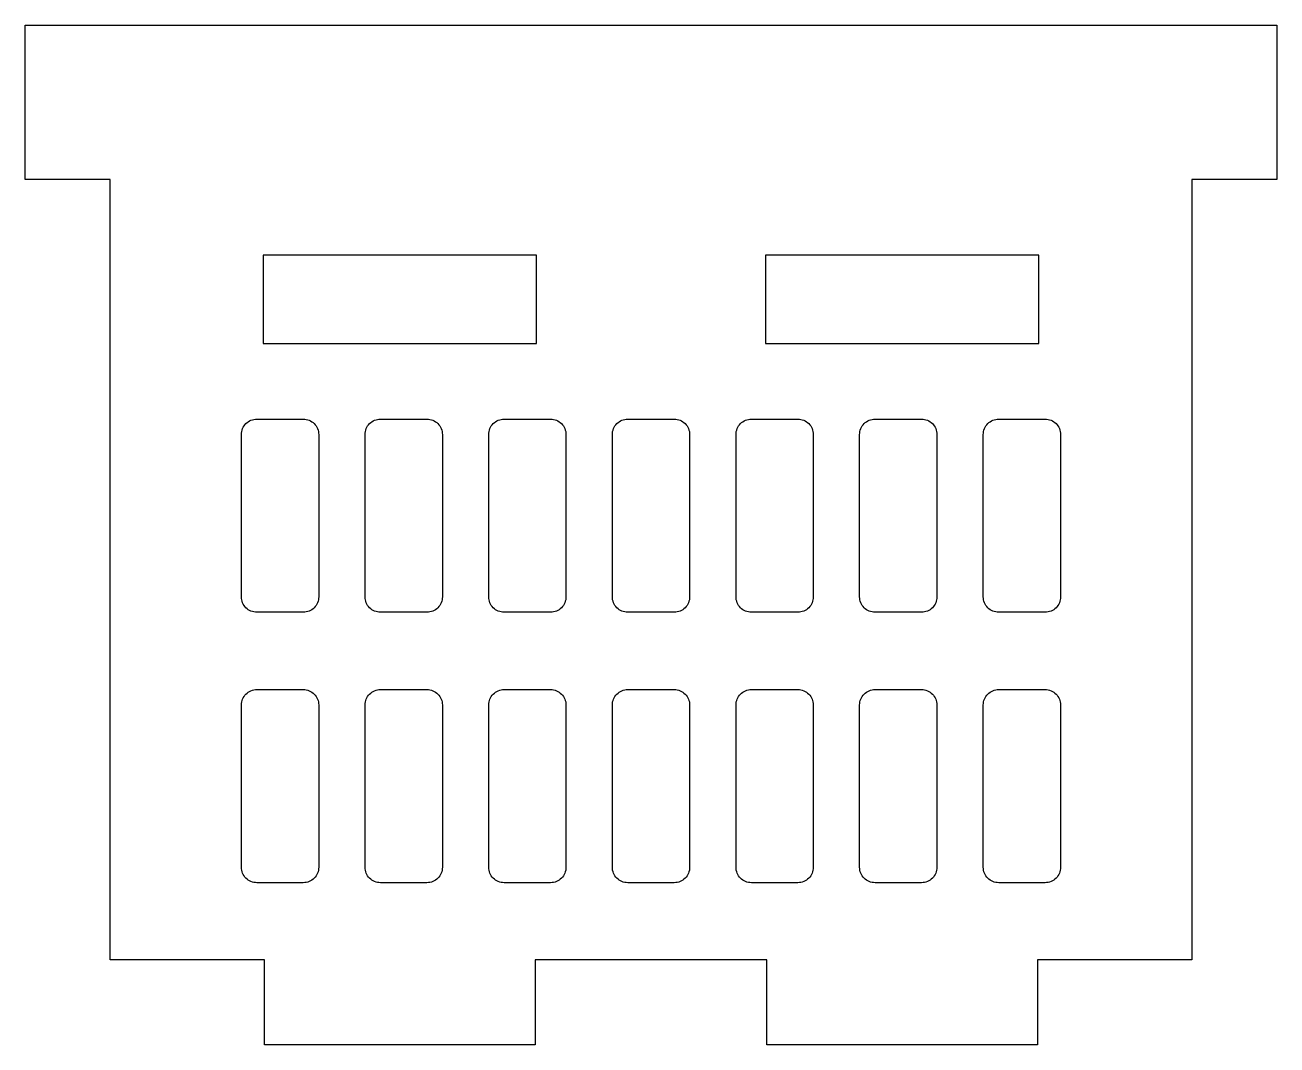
# Model space of a CAD drawing. Header units: millimetres. Extents: x -78.4 to 2.6, y -28.9 to 37.1.
import ezdxf

# ---------------------------------------------------------------- set-up
doc = ezdxf.new("R2010")
doc.units = ezdxf.units.MM
doc.layers.get('0').update_dxf_attribs({"linetype": 'CONTINUOUS'})

msp = doc.modelspace()

# ---------------------------------------------------------------- linework, layer by layer
for points in [[(-2.926, 27.085), (-2.926, -23.415), (-12.926, -23.415), (-12.926, -28.915), (-30.426, -28.915), (-30.426, -23.415), (-45.426, -23.415), (-45.426, -28.915), (-62.926, -28.915), (-62.926, -23.415), (-72.926, -23.415), (-72.926, 27.085), (-78.426, 27.085), (-78.426, 37.085), (2.574, 37.085), (2.574, 27.085)], [(-63.026, 22.184), (-63.026, 16.484), (-45.326, 16.484), (-45.326, 22.184)], [(-30.526, 22.184), (-30.526, 16.484), (-12.826, 16.484), (-12.826, 22.184)]]:
    msp.add_lwpolyline(points, close=True)
for points in [[(-60.426, 11.585, -0.414214), (-59.426, 10.585), (-59.426, 0.085, -0.414214), (-60.426, -0.915), (-63.426, -0.915, -0.414214), (-64.426, 0.085), (-64.426, 10.585, -0.414214), (-63.426, 11.585)], [(-52.426, 11.585, -0.414214), (-51.426, 10.585), (-51.426, 0.085, -0.414214), (-52.426, -0.915), (-55.426, -0.915, -0.414214), (-56.426, 0.085), (-56.426, 10.585, -0.414214), (-55.426, 11.585)], [(-44.426, 11.585, -0.414214), (-43.426, 10.585), (-43.426, 0.085, -0.414214), (-44.426, -0.915), (-47.426, -0.915, -0.414214), (-48.426, 0.085), (-48.426, 10.585, -0.414214), (-47.426, 11.585)], [(-36.426, 11.585, -0.414214), (-35.426, 10.585), (-35.426, 0.085, -0.414214), (-36.426, -0.915), (-39.426, -0.915, -0.414214), (-40.426, 0.085), (-40.426, 10.585, -0.414214), (-39.426, 11.585)], [(-28.426, 11.585, -0.414214), (-27.426, 10.585), (-27.426, 0.085, -0.414214), (-28.426, -0.915), (-31.426, -0.915, -0.414214), (-32.426, 0.085), (-32.426, 10.585, -0.414214), (-31.426, 11.585)], [(-20.426, 11.585, -0.414214), (-19.426, 10.585), (-19.426, 0.085, -0.414214), (-20.426, -0.915), (-23.426, -0.915, -0.414214), (-24.426, 0.085), (-24.426, 10.585, -0.414214), (-23.426, 11.585)], [(-12.426, 11.585, -0.414214), (-11.426, 10.585), (-11.426, 0.085, -0.414214), (-12.426, -0.915), (-15.426, -0.915, -0.414214), (-16.426, 0.085), (-16.426, 10.585, -0.414214), (-15.426, 11.585)], [(-60.426, -5.915, -0.414214), (-59.426, -6.915), (-59.426, -17.415, -0.414214), (-60.426, -18.415), (-63.426, -18.415, -0.414214), (-64.426, -17.415), (-64.426, -6.915, -0.414214), (-63.426, -5.915)], [(-52.426, -5.915, -0.414214), (-51.426, -6.915), (-51.426, -17.415, -0.414214), (-52.426, -18.415), (-55.426, -18.415, -0.414214), (-56.426, -17.415), (-56.426, -6.915, -0.414214), (-55.426, -5.915)], [(-44.426, -5.915, -0.414214), (-43.426, -6.915), (-43.426, -17.415, -0.414214), (-44.426, -18.415), (-47.426, -18.415, -0.414214), (-48.426, -17.415), (-48.426, -6.915, -0.414214), (-47.426, -5.915)], [(-36.426, -5.915, -0.414214), (-35.426, -6.915), (-35.426, -17.415, -0.414214), (-36.426, -18.415), (-39.426, -18.415, -0.414214), (-40.426, -17.415), (-40.426, -6.915, -0.414214), (-39.426, -5.915)], [(-28.426, -5.915, -0.414214), (-27.426, -6.915), (-27.426, -17.415, -0.414214), (-28.426, -18.415), (-31.426, -18.415, -0.414214), (-32.426, -17.415), (-32.426, -6.915, -0.414214), (-31.426, -5.915)], [(-20.426, -5.915, -0.414214), (-19.426, -6.915), (-19.426, -17.415, -0.414214), (-20.426, -18.415), (-23.426, -18.415, -0.414214), (-24.426, -17.415), (-24.426, -6.915, -0.414214), (-23.426, -5.915)], [(-12.426, -5.915, -0.414214), (-11.426, -6.915), (-11.426, -17.415, -0.414214), (-12.426, -18.415), (-15.426, -18.415, -0.414214), (-16.426, -17.415), (-16.426, -6.915, -0.414214), (-15.426, -5.915)]]:
    msp.add_lwpolyline(points, format="xyb", close=True)

doc.saveas('drawing.dxf')
